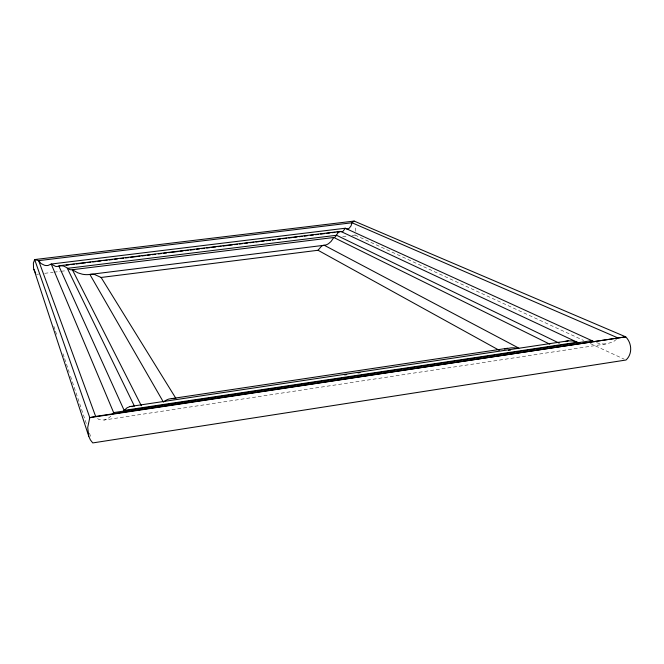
<?xml version="1.0" encoding="UTF-8"?>
<svg xmlns="http://www.w3.org/2000/svg" width="664" height="664" viewBox="0 0 664 664"><rect width="100%" height="100%" fill="white"/><g stroke="black" fill="none" stroke-linecap="round" stroke-linejoin="round"><path stroke-width="0.5" stroke-dasharray="3.32 2.49" d="M355.771 231.321L355.755 226.349M351.945 235.446L355.024 235.064L355.348 233.836M616.491 339.287L613.312 341.811L606.606 343.844L104.115 420.022L99.16 419.656L96.595 417.781M110.93 416.046L109.336 417.457A24.701 15.388 -82.4 0 1 104.115 420.022M36.512 274.332L38.57 274.074M44.729 273.319L52.954 272.306M53.975 272.182L60.142 271.418M61.171 271.294L66.309 270.655M342.699 236.583L347.836 235.952M596.546 342.69L598.986 343.388A22.916 21.082 33.3 0 0 606.606 343.844M355.024 235.064L583.681 340.491M590.271 343.529L624.143 359.149M53.842 326.281L55.154 330.207M55.477 331.187L56.789 335.104M62.997 353.729L64.308 357.655M64.632 358.635L69.214 372.355M70.525 376.272L86.544 424.304M89.491 433.127L90.802 437.053"/><path stroke-width="1" d="M88.76 436.281L87.714 427.433L89.781 417.648L34.669 259.574L354.128 221.071L625.712 336.847C631.887 342.998 632.692 353.912 626.027 360.012L92.761 442.929L90.42 439.95L88.76 436.281L33.524 268.156L33.399 263.052L34.669 259.574L38.628 260.645L41.01 263.508L44.43 265.235A14.268 10.483 71.7 0 0 48.115 265.426L51.219 264.031L55.544 266.38A11.495 8.499 71.5 0 0 57.61 266.422C62.258 263.708 65.993 267.526 69.745 269.567A10.101 7.528 71.2 0 0 72.351 269.717L77.796 272.821L82.286 274.19A36.437 27.431 72.1 0 0 88.395 274.597L90.819 274.323A22.194 16.691 69.3 0 1 94.711 274.556L101.102 277.461L318.031 250.27L321.409 246.302A21.24 10.101 -87.7 0 1 323.658 245.34L325.119 245.124A34.769 16.525 -89.2 0 0 328.638 243.58L331.079 241.43L333.826 237.496A9.595 4.499 -88.7 0 0 335.32 236.865C337.204 234.749 338.092 230.217 341.91 231.645A10.881 5.038 -88.8 0 0 343.089 231.23L345.272 228.233L594.263 341.744M112.797 413.813L113.635 412.601L592.197 340.582M123.313 411.19L126.973 407.837L130.069 406.509L568.21 340.864L572.791 340.964L579.855 343.006M354.128 221.071L352.02 222.772L38.628 260.645L95.641 416.411L625.712 336.847L89.781 417.648L95.641 416.411M504.416 349.007L510.989 347.861A33.134 29.374 44 0 1 518.044 348.293M565.379 341.454L568.21 340.864M507.603 348.243L169.071 398.989A35.026 20.02 -81.9 0 0 164.506 401.255L163.402 402.077L89.881 274.439L324.223 245.257L518.883 348.16M344.674 374.903L346.724 374.596M357.987 372.902L360.037 372.595M508.533 350.335L510.583 350.028M130.069 406.509L132.991 406.575M61.013 265.534L339.835 231.462M62.997 265.592L58.889 266.098L124.151 410.385L577.19 342.25L341.13 231.587L337.022 232.085M66.076 265.218L69.156 264.845M71.206 264.587L74.285 264.214M76.335 263.965L85.573 262.836M87.623 262.579L90.702 262.205M92.761 261.956L95.84 261.574M97.89 261.326L100.969 260.952M104.049 260.57L107.128 260.197M109.178 259.948L112.257 259.566M114.308 259.317L117.387 258.943M120.466 258.57L123.545 258.188M125.604 257.939L128.683 257.566M130.733 257.308L139.971 256.179M142.021 255.93L145.101 255.557M147.151 255.3L150.23 254.926M152.288 254.677L155.368 254.295M158.447 253.922L161.518 253.548M163.576 253.299L166.656 252.918M168.706 252.669L177.944 251.54M179.994 251.291L183.073 250.909M185.131 250.66L188.211 250.286M190.261 250.029L194.361 249.531M196.419 249.282L199.499 248.9M201.549 248.651L204.628 248.278M206.678 248.021L209.758 247.647M211.816 247.398L215.916 246.892M217.966 246.643L221.046 246.269M223.104 246.02L232.342 244.892M234.392 244.634L237.471 244.261M239.521 244.012L242.601 243.63M244.659 243.381L247.73 243.007M249.788 242.75L253.889 242.252M255.947 242.003L259.026 241.621M261.077 241.372L264.156 240.999M266.206 240.75L270.314 240.243M272.364 239.994L275.444 239.613M277.494 239.364L280.573 238.99M282.632 238.741L286.732 238.235M288.79 237.986L291.869 237.612M293.92 237.355L296.999 236.982M299.049 236.733L302.128 236.351M304.178 236.102L307.258 235.728M310.337 235.346L313.416 234.973M315.475 234.724L318.554 234.342M320.604 234.093L324.713 233.595M326.763 233.346L329.842 232.964M331.892 232.715L334.971 232.342M171.329 398.516L174.532 398.657M346.542 228.897L347.231 228.956A13.463 6.175 -88.9 0 0 349.314 228.101L351.04 225.868L352.02 222.772L617.545 337.76M559.204 343.147L336.557 235.28L67.33 268.364L134.418 406.152M549.792 344.184L333.826 237.496L72.351 269.717L141.332 405.721M318.031 250.27L499.295 350.326M345.878 228.648L345.272 228.233L51.219 264.031L113.635 412.601M101.102 277.461L175.935 398.441M35.682 273.17L33.881 269.443"/></g></svg>
